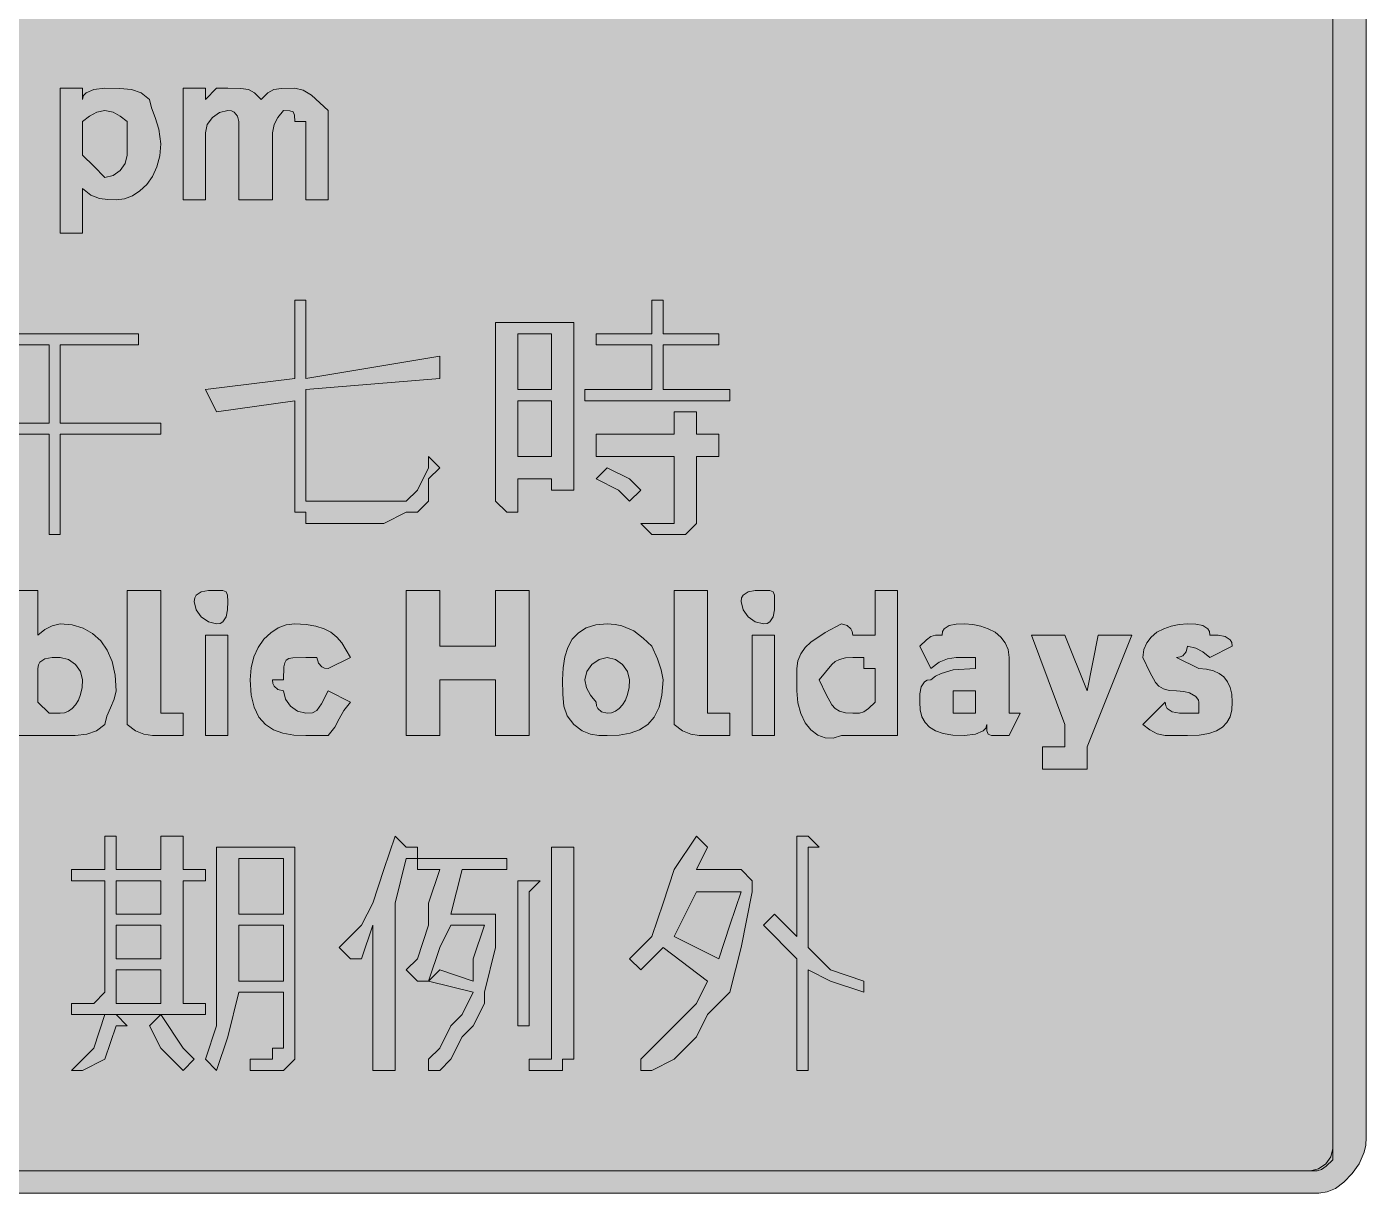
# Model space of a CAD drawing. Header units: metres. Extents: x 81 to 486, y 9 to 260.
# Drawn here: x 342.3 to 486.3, y 9.4 to 134.8 of the extents above; entities that cross this region are included whole.
import ezdxf

# ---------------------------------------------------------------- set-up
doc = ezdxf.new("R2010")
doc.units = ezdxf.units.M
doc.layers.add('FILL_BLACK_000000', color=7, linetype='Continuous', true_color=0x000000)
doc.layers.add('FILL_WHITE_FFFFFF', color=7, linetype='Continuous', true_color=0xffffff)

msp = doc.modelspace()

# ---------------------------------------------------------------- hatches: boundary and pattern name
at = {"layer": 'FILL_BLACK_000000', "true_color": 0x000000}
h = msp.add_hatch(color=7, dxfattribs=at)
h.dxf.hatch_style = 1
h.paths.add_polyline_path([(80.69, 255.06), (80.82, 255.96), (81.18, 256.86), (81.87, 257.76), (83.67, 259.41), (84.57, 259.95), (85.47, 260.16), (480.27, 260.16), (481.17, 259.95), (482.07, 259.41), (483.87, 257.76), (485.52, 255.96), (486.06, 255.06), (486.27, 254.16), (486.27, 15.36), (486.22, 14.51), (486.06, 13.77), (485.52, 12.51), (484.75, 11.48), (483.87, 10.56), (482.97, 9.87), (482.07, 9.51), (481.17, 9.38), (480.27, 9.36), (85.47, 9.36), (84.57, 9.38), (83.67, 9.51), (82.77, 9.87), (81.87, 10.56), (81.82, 10.96), (81.68, 11.27), (81.27, 11.76), (80.86, 12.25), (80.72, 12.56), (80.67, 12.96), (80.67, 15.36), (80.67, 254.16), (80.69, 255.06)])
h.paths.add_polyline_path([(83.82, 256.26), (83.51, 255.97), (83.28, 255.55), (83.12, 254.95), (83.07, 254.16), (83.07, 14.16), (83.22, 13.56), (83.58, 13.15), (83.87, 13.01), (84.27, 12.96), (84.32, 12.56), (84.46, 12.27), (84.87, 11.91), (85.47, 11.76), (480.27, 11.76), (481.15, 11.97), (481.92, 12.51), (482.46, 13.28), (482.67, 14.16), (482.67, 254.16), (482.62, 254.95), (482.46, 255.55), (482.23, 255.97), (481.92, 256.26), (481.15, 256.52), (480.27, 256.56), (85.47, 256.56), (84.59, 256.52), (83.82, 256.26)], flags=16)
h = msp.add_hatch(color=7, dxfattribs=at)
h.dxf.hatch_style = 1
h.paths.add_polyline_path([(348.27, 128.16), (348.27, 126.96), (348.37, 127.36), (348.65, 127.65), (349.47, 128.01), (350.67, 128.16), (352.26, 128.14), (353.52, 128.01), (354.55, 127.65), (355.47, 126.96), (355.66, 126.04), (356.07, 125.01), (356.48, 123.75), (356.67, 122.16), (356.56, 120.87), (356.26, 119.7), (355.78, 118.68), (355.17, 117.81), (354.44, 117.11), (353.63, 116.59), (352.77, 116.27), (351.87, 116.16), (350.97, 116.18), (350.07, 116.31), (349.17, 116.67), (348.27, 117.36), (348.27, 112.56), (345.87, 112.56), (345.87, 128.16), (348.27, 128.16)])
h.paths.add_polyline_path([(352.32, 119.31), (352.86, 120.08), (353.07, 120.96), (353.07, 123.36), (353.07, 124.56), (352.32, 125.16), (351.55, 125.57), (350.67, 125.76), (349.79, 125.57), (349.02, 125.16), (348.27, 124.56), (348.27, 120.96), (349.47, 119.76), (350.67, 118.56), (351.55, 118.77), (352.32, 119.31)], flags=16)
h = msp.add_hatch(color=7, dxfattribs=at)
h.dxf.hatch_style = 1
h.paths.add_polyline_path([(359.07, 116.16), (359.07, 128.16), (361.47, 128.16), (361.47, 126.96), (362.67, 128.16), (363.87, 128.16), (365.28, 128.14), (366.12, 128.01), (366.74, 127.65), (367.47, 126.96), (368.2, 127.65), (368.82, 128.01), (369.66, 128.14), (371.07, 128.16), (371.97, 127.95), (372.87, 127.41), (374.67, 125.76), (374.67, 124.56), (374.67, 116.16), (372.27, 116.16), (372.27, 124.56), (371.07, 124.56), (371.05, 125.25), (370.92, 125.61), (370.56, 125.74), (369.87, 125.76), (369.27, 125.01), (368.86, 124.24), (368.67, 123.36), (368.67, 116.16), (365.07, 116.16), (365.07, 124.56), (364.92, 125.16), (364.56, 125.57), (364.27, 125.71), (363.87, 125.76), (362.99, 125.55), (362.22, 125.01), (361.68, 124.24), (361.47, 123.36), (361.47, 116.16), (359.07, 116.16)])
h = msp.add_hatch(color=7, dxfattribs=at)
h.dxf.hatch_style = 1
h.paths.add_polyline_path([(354.27, 100.56), (345.87, 100.56), (345.87, 92.16), (356.67, 92.16), (356.67, 90.96), (345.87, 90.96), (345.87, 80.16), (344.67, 80.16), (344.67, 90.96), (332.67, 90.96), (332.67, 92.16), (344.67, 92.16), (344.67, 100.56), (337.47, 100.56), (336.27, 98.16), (335.07, 94.56), (332.67, 95.76), (336.27, 100.56), (338.67, 105.36), (339.87, 105.36), (341.07, 104.16), (339.87, 104.16), (338.67, 101.76), (354.27, 101.76), (354.27, 100.56)])
h = msp.add_hatch(color=7, dxfattribs=at)
h.dxf.hatch_style = 1
h.paths.add_polyline_path([(371.07, 96.96), (371.07, 105.36), (372.27, 105.36), (372.27, 104.16), (372.27, 96.96), (386.67, 99.36), (386.67, 96.96), (372.27, 95.76), (372.27, 83.76), (373.47, 83.76), (374.67, 83.76), (381.87, 83.76), (383.07, 83.76), (384.27, 84.96), (385.47, 87.36), (385.47, 88.56), (386.67, 87.36), (385.47, 86.16), (385.47, 83.76), (384.27, 82.56), (383.07, 82.56), (380.67, 81.36), (372.27, 81.36), (372.27, 82.56), (371.07, 82.56), (371.07, 83.76), (371.07, 94.56), (362.67, 93.36), (361.47, 95.76), (371.07, 96.96)])
h = msp.add_hatch(color=7, dxfattribs=at)
h.dxf.hatch_style = 1
h.paths.add_polyline_path([(417.87, 94.56), (402.27, 94.56), (402.27, 95.76), (408.27, 95.76), (409.47, 95.76), (409.47, 100.56), (408.27, 100.56), (404.67, 100.56), (403.47, 100.56), (403.47, 101.76), (404.67, 101.76), (408.27, 101.76), (409.47, 101.76), (409.47, 105.36), (410.67, 105.36), (410.67, 104.16), (410.67, 101.76), (415.47, 101.76), (416.67, 101.76), (416.67, 100.56), (415.47, 100.56), (410.67, 100.56), (410.67, 95.76), (417.87, 95.76), (417.87, 94.56)])
h = msp.add_hatch(color=7, dxfattribs=at)
h.dxf.hatch_style = 1
h.paths.add_polyline_path([(393.87, 102.96), (401.07, 102.96), (401.07, 84.96), (399.87, 84.96), (398.67, 84.96), (398.67, 86.16), (395.07, 86.16), (395.07, 83.76), (395.07, 82.56), (393.87, 82.56), (392.67, 83.76), (392.67, 102.96), (393.87, 102.96)])
h.paths.add_polyline_path([(398.67, 94.56), (395.07, 94.56), (395.07, 88.56), (398.67, 88.56), (398.67, 94.56)], flags=16)
h.paths.add_polyline_path([(395.07, 101.76), (395.07, 95.76), (398.67, 95.76), (398.67, 101.76), (395.07, 101.76)], flags=16)
h = msp.add_hatch(color=7, dxfattribs=at)
h.dxf.hatch_style = 1
h.paths.add_polyline_path([(413.07, 93.36), (414.27, 93.36), (414.27, 92.16), (414.27, 90.96), (416.67, 90.96), (416.67, 89.76), (416.67, 88.56), (414.27, 88.56), (414.27, 82.56), (414.27, 81.36), (413.07, 80.16), (409.47, 80.16), (408.27, 81.36), (409.47, 81.36), (411.87, 81.36), (411.87, 82.56), (411.87, 88.56), (403.47, 88.56), (403.47, 89.76), (403.47, 90.96), (411.87, 90.96), (411.87, 93.36), (413.07, 93.36)])
h = msp.add_hatch(color=7, dxfattribs=at)
h.dxf.hatch_style = 1
h.paths.add_polyline_path([(407.07, 86.16), (408.27, 84.96), (407.07, 83.76), (405.87, 84.96), (403.47, 86.16), (404.67, 87.36), (407.07, 86.16)])
h = msp.add_hatch(color=7, dxfattribs=at)
h.dxf.hatch_style = 1
h.paths.add_polyline_path([(348.33, 70.11), (349.35, 69.55), (350.22, 68.76), (350.92, 67.75), (351.44, 66.51), (351.76, 65.05), (351.87, 63.36), (351.68, 62.46), (351.27, 61.56), (350.86, 60.66), (350.67, 59.76), (349.75, 59.07), (348.72, 58.71), (347.46, 58.58), (345.87, 58.56), (343.47, 58.56), (339.87, 58.56), (339.87, 74.16), (343.47, 74.16), (343.47, 69.36), (344.22, 69.96), (344.99, 70.37), (345.87, 70.56), (347.16, 70.45), (348.33, 70.11)])
h.paths.add_polyline_path([(344.22, 66.81), (343.68, 66.45), (343.52, 66.16), (343.47, 65.76), (343.47, 62.16), (344.67, 60.96), (345.87, 60.96), (346.32, 61.02), (346.75, 61.18), (347.16, 61.47), (347.52, 61.86), (347.83, 62.37), (348.06, 62.98), (348.22, 63.72), (348.27, 64.56), (348.06, 65.44), (347.52, 66.21), (346.75, 66.75), (345.87, 66.96), (344.99, 66.94), (344.22, 66.81)], flags=16)
h = msp.add_hatch(color=7, dxfattribs=at)
h.dxf.hatch_style = 1
h.paths.add_polyline_path([(356.67, 62.16), (356.67, 60.96), (359.07, 60.96), (359.07, 58.56), (357.87, 58.56), (356.67, 58.56), (355.77, 58.58), (354.87, 58.71), (353.97, 59.07), (353.07, 59.76), (353.07, 60.96), (353.07, 74.16), (356.67, 74.16), (356.67, 62.16)])
h = msp.add_hatch(color=7, dxfattribs=at)
h.dxf.hatch_style = 1
h.paths.add_polyline_path([(363.85, 72.08), (363.72, 71.31), (363.36, 70.77), (363.07, 70.61), (362.67, 70.56), (361.79, 70.77), (361.02, 71.31), (360.48, 72.08), (360.27, 72.96), (360.32, 73.36), (360.48, 73.65), (361.02, 74.01), (361.79, 74.14), (362.67, 74.16), (363.36, 74.14), (363.72, 74.01), (363.85, 73.65), (363.87, 72.96), (363.85, 72.08)])
h = msp.add_hatch(color=7, dxfattribs=at)
h.dxf.hatch_style = 1
h.paths.add_polyline_path([(386.67, 74.16), (386.67, 68.16), (390.27, 68.16), (392.67, 68.16), (392.67, 74.16), (396.27, 74.16), (396.27, 58.56), (392.67, 58.56), (392.67, 64.56), (390.27, 64.56), (386.67, 64.56), (386.67, 58.56), (383.07, 58.56), (383.07, 74.16), (386.67, 74.16)])
h = msp.add_hatch(color=7, dxfattribs=at)
h.dxf.hatch_style = 1
h.paths.add_polyline_path([(415.47, 62.16), (415.47, 60.96), (417.87, 60.96), (417.87, 58.56), (416.67, 58.56), (415.47, 58.56), (414.57, 58.58), (413.67, 58.71), (412.77, 59.07), (411.87, 59.76), (411.87, 60.96), (411.87, 74.16), (415.47, 74.16), (415.47, 62.16)])
h = msp.add_hatch(color=7, dxfattribs=at)
h.dxf.hatch_style = 1
h.paths.add_polyline_path([(422.65, 72.08), (422.52, 71.31), (422.16, 70.77), (421.87, 70.61), (421.47, 70.56), (420.59, 70.77), (419.82, 71.31), (419.28, 72.08), (419.07, 72.96), (419.12, 73.36), (419.28, 73.65), (419.82, 74.01), (420.59, 74.14), (421.47, 74.16), (422.16, 74.14), (422.52, 74.01), (422.65, 73.65), (422.67, 72.96), (422.65, 72.08)])
h = msp.add_hatch(color=7, dxfattribs=at)
h.dxf.hatch_style = 1
h.paths.add_polyline_path([(435.87, 74.16), (435.87, 58.56), (433.47, 58.56), (429.87, 58.56), (428.97, 58.27), (428.11, 58.3), (427.3, 58.6), (426.57, 59.16), (425.96, 59.94), (425.48, 60.92), (425.18, 62.07), (425.07, 63.36), (425.07, 64.56), (425.07, 65.76), (425.18, 66.61), (425.48, 67.35), (425.96, 68.02), (426.57, 68.61), (428.11, 69.64), (429.87, 70.56), (430.47, 70.41), (430.88, 70.05), (431.02, 69.76), (431.07, 69.36), (433.47, 69.36), (433.47, 74.16), (435.87, 74.16)])
h.paths.add_polyline_path([(433.47, 65.76), (432.27, 65.76), (432.27, 66.96), (431.07, 66.96), (430.28, 66.91), (429.66, 66.75), (429.19, 66.52), (428.82, 66.21), (427.47, 64.56), (428.2, 62.98), (428.82, 61.86), (429.19, 61.47), (429.66, 61.18), (430.28, 61.02), (431.07, 60.96), (431.78, 60.98), (432.27, 61.11), (432.76, 61.47), (433.47, 62.16), (433.47, 64.56), (433.47, 65.76)], flags=16)
h = msp.add_hatch(color=7, dxfattribs=at)
h.dxf.hatch_style = 1
h.paths.add_polyline_path([(377.07, 62.16), (376.36, 61.26), (375.87, 60.36), (375.38, 59.46), (374.67, 58.56), (372.27, 58.56), (370.98, 58.62), (369.81, 58.82), (368.79, 59.19), (367.92, 59.76), (367.22, 60.55), (366.7, 61.6), (366.38, 62.92), (366.27, 64.56), (366.38, 65.85), (366.68, 67.02), (367.16, 68.04), (367.77, 68.91), (368.5, 69.61), (369.31, 70.13), (370.17, 70.45), (371.07, 70.56), (372.31, 70.5), (373.36, 70.33), (374.23, 70.05), (374.97, 69.66), (375.59, 69.15), (376.13, 68.53), (377.07, 66.96), (374.67, 65.76), (374.27, 65.81), (373.98, 65.95), (373.62, 66.36), (373.47, 66.96), (372.27, 66.96), (370.88, 66.92), (370.46, 66.83), (370.17, 66.66), (370, 66.37), (369.91, 65.95), (369.87, 64.56), (368.67, 64.56), (368.72, 64.16), (368.86, 63.87), (369.27, 63.51), (369.87, 63.36), (370.08, 62.48), (370.62, 61.71), (371.39, 61.17), (372.27, 60.96), (372.98, 61), (373.47, 61.26), (373.96, 61.97), (374.67, 63.36), (377.07, 62.16)])
h = msp.add_hatch(color=7, dxfattribs=at)
h.dxf.hatch_style = 1
h.paths.add_polyline_path([(400.11, 67.02), (400.44, 68.04), (400.92, 68.91), (401.57, 69.61), (402.4, 70.13), (403.43, 70.45), (404.67, 70.56), (405.52, 70.51), (406.26, 70.35), (407.52, 69.81), (408.55, 69.04), (409.47, 68.16), (410.07, 66.81), (410.48, 65.63), (410.67, 64.56), (410.56, 62.92), (410.24, 61.6), (409.72, 60.55), (409.02, 59.76), (408.15, 59.19), (407.13, 58.82), (405.96, 58.62), (404.67, 58.56), (403.77, 58.58), (402.87, 58.71), (401.97, 59.07), (401.07, 59.76), (400.38, 60.68), (400.02, 61.71), (399.89, 62.97), (399.87, 64.56), (399.93, 65.85), (400.11, 67.02)])
h.paths.add_polyline_path([(403.02, 66.21), (402.48, 65.44), (402.27, 64.56), (402.46, 63.68), (402.87, 62.91), (403.47, 62.16), (403.52, 61.76), (403.66, 61.47), (404.07, 61.11), (404.67, 60.96), (405.12, 61.02), (405.55, 61.18), (405.96, 61.47), (406.32, 61.86), (406.63, 62.37), (406.86, 62.98), (407.02, 63.72), (407.07, 64.56), (406.86, 65.44), (406.32, 66.21), (405.55, 66.75), (404.67, 66.96), (403.79, 66.75), (403.02, 66.21)], flags=16)
h = msp.add_hatch(color=7, dxfattribs=at)
h.dxf.hatch_style = 1
h.paths.add_polyline_path([(443.07, 66.96), (442.17, 66.94), (441.27, 66.81), (440.37, 66.45), (439.47, 65.76), (438.27, 68.16), (438.98, 68.85), (439.47, 69.21), (439.96, 69.34), (440.67, 69.36), (440.72, 69.76), (440.88, 70.05), (441.42, 70.41), (442.19, 70.54), (443.07, 70.56), (443.97, 70.5), (444.83, 70.33), (445.64, 70.05), (446.37, 69.66), (446.98, 69.15), (447.46, 68.53), (447.76, 67.8), (447.87, 66.96), (447.87, 60.96), (449.07, 60.96), (447.87, 58.56), (446.67, 58.56), (445.98, 58.58), (445.62, 58.71), (445.49, 59.07), (445.47, 59.76), (445.37, 59.36), (445.1, 59.07), (444.27, 58.71), (443.07, 58.56), (441.83, 58.62), (440.8, 58.78), (439.97, 59.07), (439.32, 59.46), (438.84, 59.97), (438.51, 60.58), (438.33, 61.32), (438.27, 62.16), (438.29, 63.04), (438.42, 63.81), (438.78, 64.35), (439.07, 64.51), (439.47, 64.56), (439.97, 64.96), (440.56, 65.25), (441.87, 65.61), (444.27, 65.76), (444.27, 66.96), (443.07, 66.96)])
h.paths.add_polyline_path([(443.07, 60.96), (444.27, 60.96), (444.27, 63.36), (441.87, 63.36), (441.87, 62.16), (441.87, 60.96), (443.07, 60.96)], flags=16)
h = msp.add_hatch(color=7, dxfattribs=at)
h.dxf.hatch_style = 1
h.paths.add_polyline_path([(469.11, 65.7), (469.85, 65.53), (470.46, 65.25), (470.97, 64.86), (471.36, 64.35), (471.65, 63.73), (471.81, 63), (471.87, 62.16), (471.81, 61.32), (471.63, 60.58), (471.3, 59.97), (470.82, 59.46), (470.17, 59.07), (469.34, 58.78), (468.31, 58.62), (467.07, 58.56), (464.67, 58.56), (463.79, 58.75), (463.02, 59.16), (462.27, 59.76), (464.67, 62.16), (464.72, 61.76), (464.88, 61.47), (465.42, 61.11), (466.19, 60.98), (467.07, 60.96), (468.27, 60.96), (468.27, 62.16), (468.23, 62.35), (467.97, 62.76), (467.26, 63.17), (466.66, 63.31), (465.87, 63.36), (465.08, 63.42), (464.46, 63.58), (463.99, 63.87), (463.62, 64.26), (463, 65.38), (462.27, 66.96), (462.38, 67.8), (462.68, 68.53), (463.16, 69.15), (463.77, 69.66), (464.5, 70.05), (465.31, 70.33), (466.17, 70.5), (467.07, 70.56), (467.95, 70.54), (468.72, 70.41), (469.26, 70.05), (469.42, 69.76), (469.47, 69.36), (470.35, 69.34), (471.12, 69.21), (471.66, 68.85), (471.82, 68.56), (471.87, 68.16), (469.47, 66.96), (468.72, 67.56), (467.95, 67.97), (467.07, 68.16), (466.92, 67.56), (466.56, 67.15), (466.27, 67.01), (465.87, 66.96), (468.27, 65.76), (469.11, 65.7)])
h = msp.add_hatch(color=7, dxfattribs=at)
h.dxf.hatch_style = 1
h.paths.add_polyline_path([(361.47, 69.36), (363.87, 69.36), (363.87, 58.56), (361.47, 58.56), (361.47, 69.36)])
h = msp.add_hatch(color=7, dxfattribs=at)
h.dxf.hatch_style = 1
h.paths.add_polyline_path([(422.67, 69.36), (422.67, 58.56), (420.27, 58.56), (420.27, 69.36), (422.67, 69.36)])
h = msp.add_hatch(color=7, dxfattribs=at)
h.dxf.hatch_style = 1
h.paths.add_polyline_path([(457.47, 69.36), (461.07, 69.36), (456.27, 57.36), (456.27, 54.96), (455.07, 54.96), (451.47, 54.96), (451.47, 57.36), (452.67, 57.36), (453.87, 57.36), (453.87, 58.56), (453.87, 59.76), (450.27, 69.36), (453.87, 69.36), (456.27, 63.36), (457.47, 69.36)])
h = msp.add_hatch(color=7, dxfattribs=at)
h.dxf.hatch_style = 1
h.paths.add_polyline_path([(349.47, 44.16), (350.67, 44.16), (350.67, 47.76), (351.87, 47.76), (351.87, 46.56), (351.87, 44.16), (356.67, 44.16), (356.67, 47.76), (359.07, 47.76), (359.07, 46.56), (359.07, 44.16), (361.47, 44.16), (361.47, 42.96), (359.07, 42.96), (359.07, 30.96), (359.07, 29.76), (361.47, 29.76), (361.47, 28.56), (347.07, 28.56), (347.07, 29.76), (349.47, 29.76), (350.67, 30.96), (350.67, 42.96), (349.47, 42.96), (347.07, 42.96), (347.07, 44.16), (349.47, 44.16)])
h.paths.add_polyline_path([(356.67, 39.36), (356.67, 42.96), (351.87, 42.96), (351.87, 39.36), (356.67, 39.36)], flags=16)
h.paths.add_polyline_path([(356.67, 38.16), (351.87, 38.16), (351.87, 35.76), (351.87, 34.56), (356.67, 34.56), (356.67, 35.76), (356.67, 38.16)], flags=16)
h.paths.add_polyline_path([(351.87, 30.96), (351.87, 29.76), (356.67, 29.76), (356.67, 30.96), (356.67, 33.36), (351.87, 33.36), (351.87, 30.96)], flags=16)
h = msp.add_hatch(color=7, dxfattribs=at)
h.dxf.hatch_style = 1
h.paths.add_polyline_path([(378.27, 38.16), (379.47, 40.56), (380.67, 44.16), (381.87, 47.76), (383.07, 46.56), (384.27, 46.56), (384.27, 45.36), (383.07, 45.36), (381.87, 40.56), (381.87, 22.56), (379.47, 22.56), (379.47, 38.16), (378.27, 34.56), (377.07, 34.56), (375.87, 35.76), (378.27, 38.16)])
h = msp.add_hatch(color=7, dxfattribs=at)
h.dxf.hatch_style = 1
h.paths.add_polyline_path([(415.47, 32.16), (410.67, 35.76), (408.27, 33.36), (407.07, 34.56), (409.47, 36.96), (410.67, 40.56), (411.87, 44.16), (414.27, 47.76), (415.47, 46.56), (414.27, 44.16), (419.07, 44.16), (420.27, 42.96), (420.27, 41.76), (419.07, 35.76), (417.87, 30.96), (415.47, 28.56), (414.27, 26.16), (411.87, 23.76), (409.47, 22.56), (408.27, 22.56), (408.27, 23.76), (409.47, 24.96), (411.87, 27.36), (414.27, 29.76), (415.47, 32.16)])
h.paths.add_polyline_path([(411.87, 36.96), (416.67, 34.56), (417.87, 38.16), (419.07, 41.76), (414.27, 41.76), (411.87, 36.96)], flags=16)
h = msp.add_hatch(color=7, dxfattribs=at)
h.dxf.hatch_style = 1
h.paths.add_polyline_path([(425.07, 36.96), (425.07, 47.76), (426.27, 47.76), (427.47, 46.56), (426.27, 46.56), (426.27, 35.76), (428.67, 33.36), (432.27, 32.16), (432.27, 30.96), (428.67, 32.16), (426.27, 33.36), (426.27, 22.56), (425.07, 22.56), (425.07, 34.56), (421.47, 38.16), (422.67, 39.36), (425.07, 36.96)])
h = msp.add_hatch(color=7, dxfattribs=at)
h.dxf.hatch_style = 1
h.paths.add_polyline_path([(362.67, 22.56), (361.47, 23.76), (362.67, 27.36), (362.67, 33.36), (362.67, 39.36), (362.67, 46.56), (371.07, 46.56), (371.07, 26.16), (371.07, 24.96), (371.07, 23.76), (369.87, 22.56), (367.47, 22.56), (366.27, 22.56), (366.27, 23.76), (368.67, 23.76), (368.67, 24.96), (369.87, 24.96), (369.87, 26.16), (369.87, 30.96), (365.07, 30.96), (363.87, 26.16), (362.67, 22.56)])
h.paths.add_polyline_path([(369.87, 38.16), (365.07, 38.16), (365.07, 32.16), (369.87, 32.16), (369.87, 38.16)], flags=16)
h.paths.add_polyline_path([(365.07, 45.36), (365.07, 39.36), (369.87, 39.36), (369.87, 45.36), (365.07, 45.36)], flags=16)
h = msp.add_hatch(color=7, dxfattribs=at)
h.dxf.hatch_style = 1
h.paths.add_polyline_path([(398.67, 23.76), (398.67, 24.96), (398.67, 26.16), (398.67, 46.56), (401.07, 46.56), (401.07, 45.36), (401.07, 24.96), (401.07, 23.76), (399.87, 23.76), (399.87, 22.56), (398.67, 22.56), (397.47, 22.56), (396.27, 22.56), (396.27, 23.76), (397.47, 23.76), (398.67, 23.76)])
h = msp.add_hatch(color=7, dxfattribs=at)
h.dxf.hatch_style = 1
h.paths.add_polyline_path([(383.07, 33.36), (384.27, 34.56), (385.47, 38.16), (385.47, 40.56), (386.67, 44.16), (384.27, 44.16), (384.27, 45.36), (393.87, 45.36), (393.87, 44.16), (389.07, 44.16), (387.87, 39.36), (392.67, 39.36), (392.67, 35.76), (391.47, 30.96), (391.47, 29.76), (390.27, 27.36), (389.07, 26.16), (387.87, 23.76), (386.67, 22.56), (385.47, 22.56), (385.47, 23.76), (386.67, 24.96), (387.87, 27.36), (389.07, 28.56), (390.27, 30.96), (385.47, 32.16), (384.27, 32.16), (383.07, 33.36)])
h.paths.add_polyline_path([(386.67, 33.36), (390.27, 32.16), (390.27, 34.56), (391.47, 38.16), (387.87, 38.16), (386.67, 35.76), (385.47, 32.16), (386.67, 33.36)], flags=16)
h = msp.add_hatch(color=7, dxfattribs=at)
h.dxf.hatch_style = 1
h.paths.add_polyline_path([(397.47, 42.96), (396.27, 41.76), (396.27, 27.36), (395.07, 27.36), (395.07, 42.96), (396.27, 42.96), (397.47, 42.96)])
h = msp.add_hatch(color=7, dxfattribs=at)
h.dxf.hatch_style = 1
h.paths.add_polyline_path([(349.47, 24.96), (350.67, 28.56), (351.87, 28.56), (353.07, 27.36), (351.87, 27.36), (350.67, 23.76), (348.27, 22.56), (347.07, 22.56), (349.47, 24.96)])
h = msp.add_hatch(color=7, dxfattribs=at)
h.dxf.hatch_style = 1
h.paths.add_polyline_path([(356.67, 24.96), (355.47, 27.36), (356.67, 28.56), (359.07, 24.96), (360.27, 23.76), (359.07, 22.56), (356.67, 24.96)])
at = {"layer": 'FILL_WHITE_FFFFFF', "true_color": 0xffffff}
h = msp.add_hatch(color=7, dxfattribs=at)
h.dxf.hatch_style = 1
h.paths.add_polyline_path([(480.27, 256.56), (482.67, 256.56), (482.67, 254.16), (482.67, 14.16), (482.67, 12.96), (481.96, 12.27), (481.47, 11.91), (480.98, 11.78), (480.27, 11.76), (85.47, 11.76), (84.87, 11.91), (84.46, 12.27), (84.32, 12.56), (84.27, 12.96), (83.87, 13.01), (83.58, 13.15), (83.22, 13.56), (83.07, 14.16), (83.07, 254.16), (83.12, 254.95), (83.28, 255.55), (83.51, 255.97), (83.82, 256.26), (84.59, 256.52), (85.47, 256.56), (480.27, 256.56)])

# ---------------------------------------------------------------- linework, layer by layer
at = {"layer": 'FILL_BLACK_000000', "lineweight": 0, "true_color": 0x000000}
for points in [[(85.47, 260.16), (480.27, 260.16), (481.17, 259.95), (482.07, 259.41), (483.87, 257.76), (485.52, 255.96), (486.06, 255.06), (486.27, 254.16), (486.27, 15.36), (486.22, 14.51), (486.06, 13.77), (485.52, 12.51), (484.75, 11.48), (483.87, 10.56), (482.97, 9.87), (482.07, 9.51), (481.17, 9.38), (480.27, 9.36), (85.47, 9.36)], [(85.47, 11.76), (480.27, 11.76), (481.15, 11.97), (481.92, 12.51), (482.46, 13.28), (482.67, 14.16), (482.67, 254.16), (482.62, 254.95), (482.46, 255.55), (482.23, 255.97), (481.92, 256.26), (481.15, 256.52), (480.27, 256.56), (85.47, 256.56)]]:
    msp.add_lwpolyline(points, dxfattribs=at)
for points in [[(348.27, 128.16), (348.27, 126.96), (348.37, 127.36), (348.65, 127.65), (349.47, 128.01), (350.67, 128.16), (352.26, 128.14), (353.52, 128.01), (354.55, 127.65), (355.47, 126.96), (355.66, 126.04), (356.07, 125.01), (356.48, 123.75), (356.67, 122.16), (356.56, 120.87), (356.26, 119.7), (355.78, 118.68), (355.17, 117.81), (354.44, 117.11), (353.63, 116.59), (352.77, 116.27), (351.87, 116.16), (350.97, 116.18), (350.07, 116.31), (349.17, 116.67), (348.27, 117.36), (348.27, 112.56), (345.87, 112.56), (345.87, 128.16)], [(359.07, 116.16), (359.07, 128.16), (361.47, 128.16), (361.47, 126.96), (362.67, 128.16), (363.87, 128.16), (365.28, 128.14), (366.12, 128.01), (366.74, 127.65), (367.47, 126.96), (368.2, 127.65), (368.82, 128.01), (369.66, 128.14), (371.07, 128.16), (371.97, 127.95), (372.87, 127.41), (374.67, 125.76), (374.67, 124.56), (374.67, 116.16), (372.27, 116.16), (372.27, 124.56), (371.07, 124.56), (371.05, 125.25), (370.92, 125.61), (370.56, 125.74), (369.87, 125.76), (369.27, 125.01), (368.86, 124.24), (368.67, 123.36), (368.67, 116.16), (365.07, 116.16), (365.07, 124.56), (364.92, 125.16), (364.56, 125.57), (364.27, 125.71), (363.87, 125.76), (362.99, 125.55), (362.22, 125.01), (361.68, 124.24), (361.47, 123.36), (361.47, 116.16)], [(352.32, 119.31), (352.86, 120.08), (353.07, 120.96), (353.07, 123.36), (353.07, 124.56), (352.32, 125.16), (351.55, 125.57), (350.67, 125.76), (349.79, 125.57), (349.02, 125.16), (348.27, 124.56), (348.27, 120.96), (349.47, 119.76), (350.67, 118.56), (351.55, 118.77)], [(354.27, 100.56), (345.87, 100.56), (345.87, 92.16), (356.67, 92.16), (356.67, 90.96), (345.87, 90.96), (345.87, 80.16), (344.67, 80.16), (344.67, 90.96), (332.67, 90.96), (332.67, 92.16), (344.67, 92.16), (344.67, 100.56), (337.47, 100.56), (336.27, 98.16), (335.07, 94.56), (332.67, 95.76), (336.27, 100.56), (338.67, 105.36), (339.87, 105.36), (341.07, 104.16), (339.87, 104.16), (338.67, 101.76), (354.27, 101.76)], [(371.07, 96.96), (371.07, 105.36), (372.27, 105.36), (372.27, 104.16), (372.27, 96.96), (386.67, 99.36), (386.67, 96.96), (372.27, 95.76), (372.27, 83.76), (373.47, 83.76), (374.67, 83.76), (381.87, 83.76), (383.07, 83.76), (384.27, 84.96), (385.47, 87.36), (385.47, 88.56), (386.67, 87.36), (385.47, 86.16), (385.47, 83.76), (384.27, 82.56), (383.07, 82.56), (380.67, 81.36), (372.27, 81.36), (372.27, 82.56), (371.07, 82.56), (371.07, 83.76), (371.07, 94.56), (362.67, 93.36), (361.47, 95.76)], [(417.87, 94.56), (402.27, 94.56), (402.27, 95.76), (408.27, 95.76), (409.47, 95.76), (409.47, 100.56), (408.27, 100.56), (404.67, 100.56), (403.47, 100.56), (403.47, 101.76), (404.67, 101.76), (408.27, 101.76), (409.47, 101.76), (409.47, 105.36), (410.67, 105.36), (410.67, 104.16), (410.67, 101.76), (415.47, 101.76), (416.67, 101.76), (416.67, 100.56), (415.47, 100.56), (410.67, 100.56), (410.67, 95.76), (417.87, 95.76)], [(393.87, 102.96), (401.07, 102.96), (401.07, 84.96), (399.87, 84.96), (398.67, 84.96), (398.67, 86.16), (395.07, 86.16), (395.07, 83.76), (395.07, 82.56), (393.87, 82.56), (392.67, 83.76), (392.67, 102.96)], [(395.07, 101.76), (395.07, 95.76), (398.67, 95.76), (398.67, 101.76)], [(398.67, 94.56), (395.07, 94.56), (395.07, 88.56), (398.67, 88.56)], [(413.07, 93.36), (414.27, 93.36), (414.27, 92.16), (414.27, 90.96), (416.67, 90.96), (416.67, 89.76), (416.67, 88.56), (414.27, 88.56), (414.27, 82.56), (414.27, 81.36), (413.07, 80.16), (409.47, 80.16), (408.27, 81.36), (409.47, 81.36), (411.87, 81.36), (411.87, 82.56), (411.87, 88.56), (403.47, 88.56), (403.47, 89.76), (403.47, 90.96), (411.87, 90.96), (411.87, 93.36)], [(407.07, 86.16), (408.27, 84.96), (407.07, 83.76), (405.87, 84.96), (403.47, 86.16), (404.67, 87.36)], [(348.33, 70.11), (349.35, 69.55), (350.22, 68.76), (350.92, 67.75), (351.44, 66.51), (351.76, 65.05), (351.87, 63.36), (351.68, 62.46), (351.27, 61.56), (350.86, 60.66), (350.67, 59.76), (349.75, 59.07), (348.72, 58.71), (347.46, 58.58), (345.87, 58.56), (343.47, 58.56), (339.87, 58.56), (339.87, 74.16), (343.47, 74.16), (343.47, 69.36), (344.22, 69.96), (344.99, 70.37), (345.87, 70.56), (347.16, 70.45)], [(356.67, 62.16), (356.67, 60.96), (359.07, 60.96), (359.07, 58.56), (357.87, 58.56), (356.67, 58.56), (355.77, 58.58), (354.87, 58.71), (353.97, 59.07), (353.07, 59.76), (353.07, 60.96), (353.07, 74.16), (356.67, 74.16)], [(363.85, 72.08), (363.72, 71.31), (363.36, 70.77), (363.07, 70.61), (362.67, 70.56), (361.79, 70.77), (361.02, 71.31), (360.48, 72.08), (360.27, 72.96), (360.32, 73.36), (360.48, 73.65), (361.02, 74.01), (361.79, 74.14), (362.67, 74.16), (363.36, 74.14), (363.72, 74.01), (363.85, 73.65), (363.87, 72.96)], [(386.67, 74.16), (386.67, 68.16), (390.27, 68.16), (392.67, 68.16), (392.67, 74.16), (396.27, 74.16), (396.27, 58.56), (392.67, 58.56), (392.67, 64.56), (390.27, 64.56), (386.67, 64.56), (386.67, 58.56), (383.07, 58.56), (383.07, 74.16)], [(415.47, 62.16), (415.47, 60.96), (417.87, 60.96), (417.87, 58.56), (416.67, 58.56), (415.47, 58.56), (414.57, 58.58), (413.67, 58.71), (412.77, 59.07), (411.87, 59.76), (411.87, 60.96), (411.87, 74.16), (415.47, 74.16)], [(422.65, 72.08), (422.52, 71.31), (422.16, 70.77), (421.87, 70.61), (421.47, 70.56), (420.59, 70.77), (419.82, 71.31), (419.28, 72.08), (419.07, 72.96), (419.12, 73.36), (419.28, 73.65), (419.82, 74.01), (420.59, 74.14), (421.47, 74.16), (422.16, 74.14), (422.52, 74.01), (422.65, 73.65), (422.67, 72.96)], [(435.87, 74.16), (435.87, 58.56), (433.47, 58.56), (429.87, 58.56), (428.97, 58.27), (428.11, 58.3), (427.3, 58.6), (426.57, 59.16), (425.96, 59.94), (425.48, 60.92), (425.18, 62.07), (425.07, 63.36), (425.07, 64.56), (425.07, 65.76), (425.18, 66.61), (425.48, 67.35), (425.96, 68.02), (426.57, 68.61), (428.11, 69.64), (429.87, 70.56), (430.47, 70.41), (430.88, 70.05), (431.02, 69.76), (431.07, 69.36), (433.47, 69.36), (433.47, 74.16)], [(377.07, 62.16), (376.36, 61.26), (375.87, 60.36), (375.38, 59.46), (374.67, 58.56), (372.27, 58.56), (370.98, 58.62), (369.81, 58.82), (368.79, 59.19), (367.92, 59.76), (367.22, 60.55), (366.7, 61.6), (366.38, 62.92), (366.27, 64.56), (366.38, 65.85), (366.68, 67.02), (367.16, 68.04), (367.77, 68.91), (368.5, 69.61), (369.31, 70.13), (370.17, 70.45), (371.07, 70.56), (372.31, 70.5), (373.36, 70.33), (374.23, 70.05), (374.97, 69.66), (375.59, 69.15), (376.13, 68.53), (377.07, 66.96), (374.67, 65.76), (374.27, 65.81), (373.98, 65.95), (373.62, 66.36), (373.47, 66.96), (372.27, 66.96), (370.88, 66.92), (370.46, 66.83), (370.17, 66.66), (370, 66.37), (369.91, 65.95), (369.87, 64.56), (368.67, 64.56), (368.72, 64.16), (368.86, 63.87), (369.27, 63.51), (369.87, 63.36), (370.08, 62.48), (370.62, 61.71), (371.39, 61.17), (372.27, 60.96), (372.98, 61), (373.47, 61.26), (373.96, 61.97), (374.67, 63.36)], [(400.11, 67.02), (400.44, 68.04), (400.92, 68.91), (401.57, 69.61), (402.4, 70.13), (403.43, 70.45), (404.67, 70.56), (405.52, 70.51), (406.26, 70.35), (407.52, 69.81), (408.55, 69.04), (409.47, 68.16), (410.07, 66.81), (410.48, 65.63), (410.67, 64.56), (410.56, 62.92), (410.24, 61.6), (409.72, 60.55), (409.02, 59.76), (408.15, 59.19), (407.13, 58.82), (405.96, 58.62), (404.67, 58.56), (403.77, 58.58), (402.87, 58.71), (401.97, 59.07), (401.07, 59.76), (400.38, 60.68), (400.02, 61.71), (399.89, 62.97), (399.87, 64.56), (399.93, 65.85)], [(443.07, 66.96), (442.17, 66.94), (441.27, 66.81), (440.37, 66.45), (439.47, 65.76), (438.27, 68.16), (438.98, 68.85), (439.47, 69.21), (439.96, 69.34), (440.67, 69.36), (440.72, 69.76), (440.88, 70.05), (441.42, 70.41), (442.19, 70.54), (443.07, 70.56), (443.97, 70.5), (444.83, 70.33), (445.64, 70.05), (446.37, 69.66), (446.98, 69.15), (447.46, 68.53), (447.76, 67.8), (447.87, 66.96), (447.87, 60.96), (449.07, 60.96), (447.87, 58.56), (446.67, 58.56), (445.98, 58.58), (445.62, 58.71), (445.49, 59.07), (445.47, 59.76), (445.37, 59.36), (445.1, 59.07), (444.27, 58.71), (443.07, 58.56), (441.83, 58.62), (440.8, 58.78), (439.97, 59.07), (439.32, 59.46), (438.84, 59.97), (438.51, 60.58), (438.33, 61.32), (438.27, 62.16), (438.29, 63.04), (438.42, 63.81), (438.78, 64.35), (439.07, 64.51), (439.47, 64.56), (439.97, 64.96), (440.56, 65.25), (441.87, 65.61), (444.27, 65.76), (444.27, 66.96)], [(469.11, 65.7), (469.85, 65.53), (470.46, 65.25), (470.97, 64.86), (471.36, 64.35), (471.65, 63.73), (471.81, 63), (471.87, 62.16), (471.81, 61.32), (471.63, 60.58), (471.3, 59.97), (470.82, 59.46), (470.17, 59.07), (469.34, 58.78), (468.31, 58.62), (467.07, 58.56), (464.67, 58.56), (463.79, 58.75), (463.02, 59.16), (462.27, 59.76), (464.67, 62.16), (464.72, 61.76), (464.88, 61.47), (465.42, 61.11), (466.19, 60.98), (467.07, 60.96), (468.27, 60.96), (468.27, 62.16), (468.23, 62.35), (467.97, 62.76), (467.26, 63.17), (466.66, 63.31), (465.87, 63.36), (465.08, 63.42), (464.46, 63.58), (463.99, 63.87), (463.62, 64.26), (463, 65.38), (462.27, 66.96), (462.38, 67.8), (462.68, 68.53), (463.16, 69.15), (463.77, 69.66), (464.5, 70.05), (465.31, 70.33), (466.17, 70.5), (467.07, 70.56), (467.95, 70.54), (468.72, 70.41), (469.26, 70.05), (469.42, 69.76), (469.47, 69.36), (470.35, 69.34), (471.12, 69.21), (471.66, 68.85), (471.82, 68.56), (471.87, 68.16), (469.47, 66.96), (468.72, 67.56), (467.95, 67.97), (467.07, 68.16), (466.92, 67.56), (466.56, 67.15), (466.27, 67.01), (465.87, 66.96), (468.27, 65.76)], [(361.47, 69.36), (363.87, 69.36), (363.87, 58.56), (361.47, 58.56)], [(422.67, 69.36), (422.67, 58.56), (420.27, 58.56), (420.27, 69.36)], [(457.47, 69.36), (461.07, 69.36), (456.27, 57.36), (456.27, 54.96), (455.07, 54.96), (451.47, 54.96), (451.47, 57.36), (452.67, 57.36), (453.87, 57.36), (453.87, 58.56), (453.87, 59.76), (450.27, 69.36), (453.87, 69.36), (456.27, 63.36)], [(344.22, 66.81), (343.68, 66.45), (343.52, 66.16), (343.47, 65.76), (343.47, 62.16), (344.67, 60.96), (345.87, 60.96), (346.32, 61.02), (346.75, 61.18), (347.16, 61.47), (347.52, 61.86), (347.83, 62.37), (348.06, 62.98), (348.22, 63.72), (348.27, 64.56), (348.06, 65.44), (347.52, 66.21), (346.75, 66.75), (345.87, 66.96), (344.99, 66.94)], [(403.02, 66.21), (402.48, 65.44), (402.27, 64.56), (402.46, 63.68), (402.87, 62.91), (403.47, 62.16), (403.52, 61.76), (403.66, 61.47), (404.07, 61.11), (404.67, 60.96), (405.12, 61.02), (405.55, 61.18), (405.96, 61.47), (406.32, 61.86), (406.63, 62.37), (406.86, 62.98), (407.02, 63.72), (407.07, 64.56), (406.86, 65.44), (406.32, 66.21), (405.55, 66.75), (404.67, 66.96), (403.79, 66.75)], [(433.47, 65.76), (432.27, 65.76), (432.27, 66.96), (431.07, 66.96), (430.28, 66.91), (429.66, 66.75), (429.19, 66.52), (428.82, 66.21), (427.47, 64.56), (428.2, 62.98), (428.82, 61.86), (429.19, 61.47), (429.66, 61.18), (430.28, 61.02), (431.07, 60.96), (431.78, 60.98), (432.27, 61.11), (432.76, 61.47), (433.47, 62.16), (433.47, 64.56)], [(443.07, 60.96), (444.27, 60.96), (444.27, 63.36), (441.87, 63.36), (441.87, 62.16), (441.87, 60.96)], [(349.47, 44.16), (350.67, 44.16), (350.67, 47.76), (351.87, 47.76), (351.87, 46.56), (351.87, 44.16), (356.67, 44.16), (356.67, 47.76), (359.07, 47.76), (359.07, 46.56), (359.07, 44.16), (361.47, 44.16), (361.47, 42.96), (359.07, 42.96), (359.07, 30.96), (359.07, 29.76), (361.47, 29.76), (361.47, 28.56), (347.07, 28.56), (347.07, 29.76), (349.47, 29.76), (350.67, 30.96), (350.67, 42.96), (349.47, 42.96), (347.07, 42.96), (347.07, 44.16)], [(378.27, 38.16), (379.47, 40.56), (380.67, 44.16), (381.87, 47.76), (383.07, 46.56), (384.27, 46.56), (384.27, 45.36), (383.07, 45.36), (381.87, 40.56), (381.87, 22.56), (379.47, 22.56), (379.47, 38.16), (378.27, 34.56), (377.07, 34.56), (375.87, 35.76)], [(415.47, 32.16), (410.67, 35.76), (408.27, 33.36), (407.07, 34.56), (409.47, 36.96), (410.67, 40.56), (411.87, 44.16), (414.27, 47.76), (415.47, 46.56), (414.27, 44.16), (419.07, 44.16), (420.27, 42.96), (420.27, 41.76), (419.07, 35.76), (417.87, 30.96), (415.47, 28.56), (414.27, 26.16), (411.87, 23.76), (409.47, 22.56), (408.27, 22.56), (408.27, 23.76), (409.47, 24.96), (411.87, 27.36), (414.27, 29.76)], [(425.07, 36.96), (425.07, 47.76), (426.27, 47.76), (427.47, 46.56), (426.27, 46.56), (426.27, 35.76), (428.67, 33.36), (432.27, 32.16), (432.27, 30.96), (428.67, 32.16), (426.27, 33.36), (426.27, 22.56), (425.07, 22.56), (425.07, 34.56), (421.47, 38.16), (422.67, 39.36)], [(362.67, 22.56), (361.47, 23.76), (362.67, 27.36), (362.67, 33.36), (362.67, 39.36), (362.67, 46.56), (371.07, 46.56), (371.07, 26.16), (371.07, 24.96), (371.07, 23.76), (369.87, 22.56), (367.47, 22.56), (366.27, 22.56), (366.27, 23.76), (368.67, 23.76), (368.67, 24.96), (369.87, 24.96), (369.87, 26.16), (369.87, 30.96), (365.07, 30.96), (363.87, 26.16)], [(398.67, 23.76), (398.67, 24.96), (398.67, 26.16), (398.67, 46.56), (401.07, 46.56), (401.07, 45.36), (401.07, 24.96), (401.07, 23.76), (399.87, 23.76), (399.87, 22.56), (398.67, 22.56), (397.47, 22.56), (396.27, 22.56), (396.27, 23.76), (397.47, 23.76)], [(365.07, 45.36), (365.07, 39.36), (369.87, 39.36), (369.87, 45.36)], [(383.07, 33.36), (384.27, 34.56), (385.47, 38.16), (385.47, 40.56), (386.67, 44.16), (384.27, 44.16), (384.27, 45.36), (393.87, 45.36), (393.87, 44.16), (389.07, 44.16), (387.87, 39.36), (392.67, 39.36), (392.67, 35.76), (391.47, 30.96), (391.47, 29.76), (390.27, 27.36), (389.07, 26.16), (387.87, 23.76), (386.67, 22.56), (385.47, 22.56), (385.47, 23.76), (386.67, 24.96), (387.87, 27.36), (389.07, 28.56), (390.27, 30.96), (385.47, 32.16), (384.27, 32.16)], [(356.67, 39.36), (356.67, 42.96), (351.87, 42.96), (351.87, 39.36)], [(397.47, 42.96), (396.27, 41.76), (396.27, 27.36), (395.07, 27.36), (395.07, 42.96), (396.27, 42.96)], [(411.87, 36.96), (416.67, 34.56), (417.87, 38.16), (419.07, 41.76), (414.27, 41.76)], [(356.67, 38.16), (351.87, 38.16), (351.87, 35.76), (351.87, 34.56), (356.67, 34.56), (356.67, 35.76)], [(369.87, 38.16), (365.07, 38.16), (365.07, 32.16), (369.87, 32.16)], [(386.67, 33.36), (390.27, 32.16), (390.27, 34.56), (391.47, 38.16), (387.87, 38.16), (386.67, 35.76), (385.47, 32.16)], [(351.87, 30.96), (351.87, 29.76), (356.67, 29.76), (356.67, 30.96), (356.67, 33.36), (351.87, 33.36)], [(349.47, 24.96), (350.67, 28.56), (351.87, 28.56), (353.07, 27.36), (351.87, 27.36), (350.67, 23.76), (348.27, 22.56), (347.07, 22.56)], [(356.67, 24.96), (355.47, 27.36), (356.67, 28.56), (359.07, 24.96), (360.27, 23.76), (359.07, 22.56)]]:
    msp.add_lwpolyline(points, close=True, dxfattribs=at)
at = {"layer": 'FILL_WHITE_FFFFFF', "lineweight": 0, "true_color": 0xffffff}
msp.add_lwpolyline([(85.47, 256.56), (480.27, 256.56), (482.67, 256.56), (482.67, 254.16), (482.67, 14.16), (482.67, 12.96), (481.96, 12.27), (481.47, 11.91), (480.98, 11.78), (480.27, 11.76), (85.47, 11.76)], dxfattribs=at)

doc.saveas('drawing.dxf')
